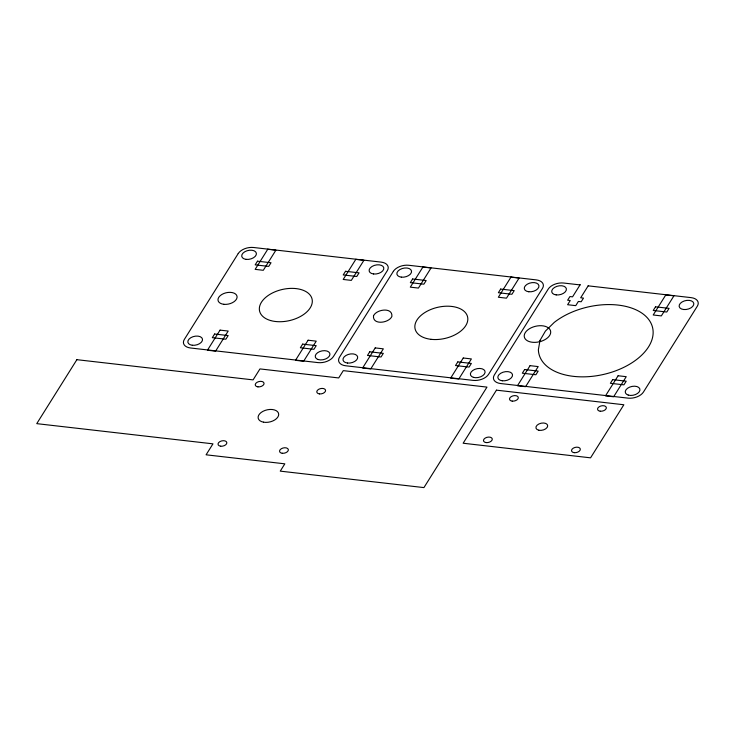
<?xml version="1.0" encoding="UTF-8"?>
<svg xmlns="http://www.w3.org/2000/svg" width="735" height="735" viewBox="0 0 735 735"><rect width="100%" height="100%" fill="white"/><g stroke="black" fill="none" stroke-linecap="round" stroke-linejoin="round"><path stroke-width="1.1" d="M580.218 284.62L572.547 296.857L569.928 296.554L567.631 300.211L570.25 300.514L567.613 304.722L575.744 305.65L578.381 301.442L581.183 301.763L583.48 298.107L580.678 297.785L588.349 285.557M580.044 284.904L563.644 283.03A11.935 7.084 -12.8 0 0 548.227 289.075L494.343 374.979A11.962 7.102 -12.8 0 0 500.599 383.532L628.012 398.131A11.962 7.102 -12.8 0 0 643.437 392.067L697.322 306.183A11.962 7.102 -12.8 0 0 691.065 297.629L588.175 285.841M539.995 340.424L538.369 349.786A58.331 34.618 -12.8 0 0 611.832 372.158A58.331 34.618 -12.8 0 0 644.806 315.361A58.331 34.618 -12.8 0 0 554.273 322.389L545.416 331.081L539.995 340.424M373.499 315.839C372.48 325.366 388.934 323.124 391.874 316.463C392.903 306.936 376.439 309.178 373.499 315.839M76.872 359.681L36.75 423.645L212.966 443.839L206.085 454.8L284.831 463.831L280.246 471.135L423.93 487.599L486.974 387.106L343.291 370.633L338.706 377.946L259.96 368.915L253.088 379.885L76.872 359.681M238.223 253.547L184.329 339.451A11.962 7.102 -12.8 0 0 190.585 347.995L318.007 362.603A11.962 7.102 -12.8 0 0 333.433 356.539L387.308 270.655A11.962 7.102 -12.8 0 0 381.052 262.101L253.639 247.502A11.935 7.084 -12.8 0 0 238.223 253.547M257.471 261.191L255.174 264.848L268.725 266.401L271.022 262.744L257.471 261.191M214.611 334.012L212.323 337.668L225.875 339.221L228.172 335.564L214.611 334.012M267.76 249.257L255.155 269.359L263.286 270.296L275.891 250.194L267.76 249.257M220.059 330.125L207.445 350.227L215.575 351.155L228.19 331.053L220.059 330.125M345.514 271.288L343.217 274.936L356.769 276.498L359.066 272.841L345.514 271.288M302.655 344.109L300.367 347.756L313.918 349.309L316.215 345.661L302.655 344.109M355.804 259.354L343.199 279.456L351.33 280.384L363.935 260.282L355.804 259.354M308.103 340.213L295.488 360.315L303.619 361.243L316.234 341.15L308.103 340.213M393.372 271.334L339.487 357.228A11.962 7.102 -12.8 0 0 345.744 365.782L473.156 380.381A11.962 7.102 -12.8 0 0 488.582 374.317L542.467 288.432A11.962 7.102 -12.8 0 0 536.21 279.888L408.789 265.28A11.935 7.084 -12.8 0 0 393.372 271.334M412.62 278.978L410.332 282.635L423.884 284.188L426.171 280.531L412.62 278.978M369.769 351.799L367.472 355.455L381.024 357.008L383.321 353.351L369.769 351.799M422.919 267.044L410.305 287.146L418.435 288.074L431.05 267.972L422.919 267.044M375.208 347.903L362.603 368.005L370.734 368.942L383.339 348.84L375.208 347.903M500.664 289.066L498.376 292.723L511.928 294.276L514.215 290.619L500.664 289.066M457.813 361.886L455.516 365.543L469.068 367.096L471.365 363.439L457.813 361.886M510.963 277.132L498.348 297.234L506.479 298.171L519.094 278.069L510.963 277.132M463.252 358L450.647 378.102L458.778 379.03L471.383 358.928L463.252 358M496.447 390.156L463.142 443.233L590.563 457.831L623.859 404.755L496.447 390.156M524.625 369.549L522.328 373.196L535.888 374.758L538.176 371.101L524.625 369.549M530.064 365.653L517.458 385.756L525.589 386.683L538.195 366.59L530.064 365.653M655.519 306.817L653.231 310.473L666.783 312.026L669.08 308.369L655.519 306.817M665.818 294.882L653.204 314.984L661.335 315.912L673.949 295.819L665.818 294.882M612.668 379.637L610.372 383.293L623.923 384.846L626.22 381.189L612.668 379.637M618.107 375.75L605.502 395.843L613.633 396.781L626.238 376.678L618.107 375.75M540.657 341.453L537.221 342.188A13.46 7.984 -12.8 0 1 525.323 332.542A13.46 7.984 -12.8 0 1 546.996 327.02L549.054 328.426A13.46 7.984 -12.8 0 1 540.657 341.453M556.193 294.91A7.479 4.438 -12.8 0 0 566.363 288.726A7.479 4.438 -12.8 0 0 554.622 287.385A7.479 4.438 -12.8 0 0 556.193 294.91M502.317 380.785A7.479 4.438 -12.8 0 0 512.488 374.611A7.479 4.438 -12.8 0 0 500.746 373.261A7.479 4.438 -12.8 0 0 502.317 380.785M683.614 309.508A7.479 4.438 -12.8 0 0 693.776 303.334A7.479 4.438 -12.8 0 0 682.043 301.984A7.479 4.438 -12.8 0 0 683.614 309.508M628.232 395.081A7.479 4.438 -12.8 0 0 639.909 390.276A7.479 4.438 -12.8 0 0 629.656 387.115A7.479 4.438 -12.8 0 0 628.232 395.081M528.759 291.758A7.479 4.438 -12.8 0 0 538.92 285.584A7.479 4.438 -12.8 0 0 527.188 284.234A7.479 4.438 -12.8 0 0 528.759 291.758M473.368 377.34A7.479 4.438 -12.8 0 0 485.054 372.526A7.479 4.438 -12.8 0 0 474.801 369.365A7.479 4.438 -12.8 0 0 473.368 377.34M347.462 363.044A7.479 4.438 -12.8 0 0 357.633 356.861A7.479 4.438 -12.8 0 0 345.891 355.519A7.479 4.438 -12.8 0 0 347.462 363.044M401.338 277.159A7.479 4.438 -12.8 0 0 411.508 270.976A7.479 4.438 -12.8 0 0 399.767 269.635A7.479 4.438 -12.8 0 0 401.338 277.159M373.6 273.98A7.479 4.438 -12.8 0 0 383.771 267.797A7.479 4.438 -12.8 0 0 372.029 266.456A7.479 4.438 -12.8 0 0 373.6 273.98M318.218 359.553A7.479 4.438 -12.8 0 0 329.905 354.739A7.479 4.438 -12.8 0 0 319.651 351.587A7.479 4.438 -12.8 0 0 318.218 359.553M192.304 345.257A7.479 4.438 -12.8 0 0 202.474 339.083A7.479 4.438 -12.8 0 0 190.742 337.733A7.479 4.438 -12.8 0 0 192.304 345.257M246.188 259.372A7.479 4.438 -12.8 0 0 256.359 253.198A7.479 4.438 -12.8 0 0 244.617 251.848A7.479 4.438 -12.8 0 0 246.188 259.372M431.022 339.322A26.919 15.977 -12.8 0 0 467.625 317.07A26.919 15.977 -12.8 0 0 425.363 312.228A26.919 15.977 -12.8 0 0 431.022 339.322M270.599 320.543A26.919 15.977 -12.8 0 0 312.21 302.673A26.919 15.977 -12.8 0 0 274.66 291.942A26.919 15.977 -12.8 0 0 270.599 320.543M223.844 304.308A9.72 5.77 -12.8 0 0 237.019 296.251A9.72 5.77 -12.8 0 0 221.74 294.542A9.72 5.77 -12.8 0 0 223.844 304.308M257.93 386.867A4.483 2.664 -12.8 0 0 264.03 383.156A4.483 2.664 -12.8 0 0 256.984 382.347A4.483 2.664 -12.8 0 0 257.93 386.867M282.231 453.265A4.483 2.664 -12.8 0 0 288.331 449.554A4.483 2.664 -12.8 0 0 281.294 448.745A4.483 2.664 -12.8 0 0 282.231 453.265M220.702 446.209A4.483 2.664 -12.8 0 0 226.803 442.507A4.483 2.664 -12.8 0 0 219.756 441.698A4.483 2.664 -12.8 0 0 220.702 446.209M319.459 393.914A4.483 2.664 -12.8 0 0 325.559 390.212A4.483 2.664 -12.8 0 0 318.521 389.403A4.483 2.664 -12.8 0 0 319.459 393.914M263.507 422.175A10.474 6.211 -12.8 0 0 278.694 414.237A10.474 6.211 -12.8 0 0 262.983 411.324A10.474 6.211 -12.8 0 0 263.507 422.175M538.783 430.223A5.981 3.546 -12.8 0 0 547.694 425.896A5.981 3.546 -12.8 0 0 538.948 423.948A5.981 3.546 -12.8 0 0 538.783 430.223M486.157 442.589A4.483 2.664 -12.8 0 0 492.257 438.878A4.483 2.664 -12.8 0 0 485.219 438.069A4.483 2.664 -12.8 0 0 486.157 442.589M574.2 452.677A4.483 2.664 -12.8 0 0 580.301 448.975A4.483 2.664 -12.8 0 0 573.263 448.166A4.483 2.664 -12.8 0 0 574.2 452.677M600.219 411.205A4.483 2.664 -12.8 0 0 606.329 407.493A4.483 2.664 -12.8 0 0 599.282 406.685A4.483 2.664 -12.8 0 0 600.219 411.205M512.185 401.117A4.483 2.664 -12.8 0 0 518.285 397.405A4.483 2.664 -12.8 0 0 511.238 396.597A4.483 2.664 -12.8 0 0 512.185 401.117"/></g></svg>
